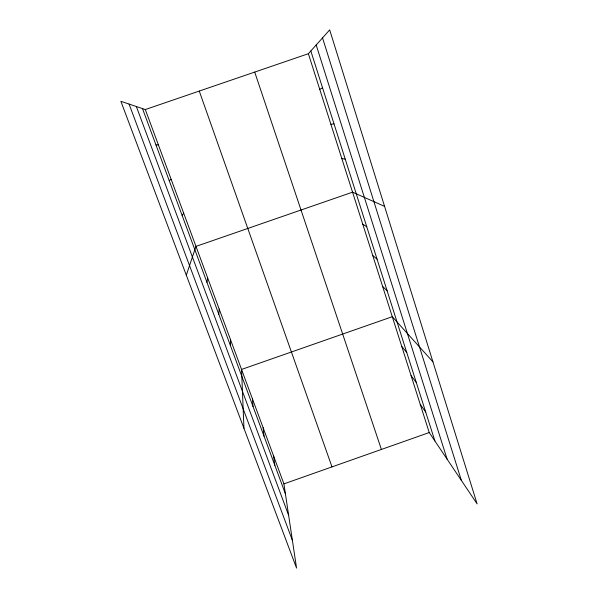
<?xml version="1.0" encoding="UTF-8"?>
<svg xmlns="http://www.w3.org/2000/svg" width="598" height="598" viewBox="0 0 598 598"><rect width="100%" height="100%" fill="white"/><g stroke="black" fill="none" stroke-linecap="round" stroke-linejoin="round"><path stroke-width="0.9" d="M230.417 345.592L230.469 339.529M218.793 314.249L219.189 309.061M206.938 282.308L207.693 278.018M186.307 275.162L195.98 246.398L352.543 192.175L384.574 206.362M182.166 215.527L183.683 213.187M308.374 53.708L329.685 29.9L477.122 503.912L429.237 432.548L308.374 53.708L145.307 109.546L120.878 101.309L296.556 568.1L283.923 483.872L145.307 109.546M169.212 180.611L171.148 179.325M319.743 89.356L322.539 87.779M283.923 483.872L429.237 432.548M330.896 124.302L334.013 123.846M155.988 144.978L158.35 144.783M341.824 158.567L345.255 159.188M362.754 224.175L366.761 226.791M372.778 255.585L377.046 259.128M382.615 286.42L387.145 290.867M432.945 361.88L392.281 316.701L241.547 369.444L243.947 428.303M401.766 346.444L406.775 352.573M411.088 375.649L416.32 382.585M420.237 404.353L425.694 412.052M129.078 104.074L292.4 540.375M142.488 108.597L285.418 493.828M136.351 106.526L288.64 515.327M199.269 91.068L331.995 466.896M254.711 72.081L381.404 449.442M310.825 50.965L434.903 440.988M316.192 44.977L447.132 459.212M322.539 37.883L461.372 480.441M273.607 456.02L274.818 465.259M263.113 427.675L264.024 436.166M252.431 398.821L253.029 406.535"/></g></svg>
